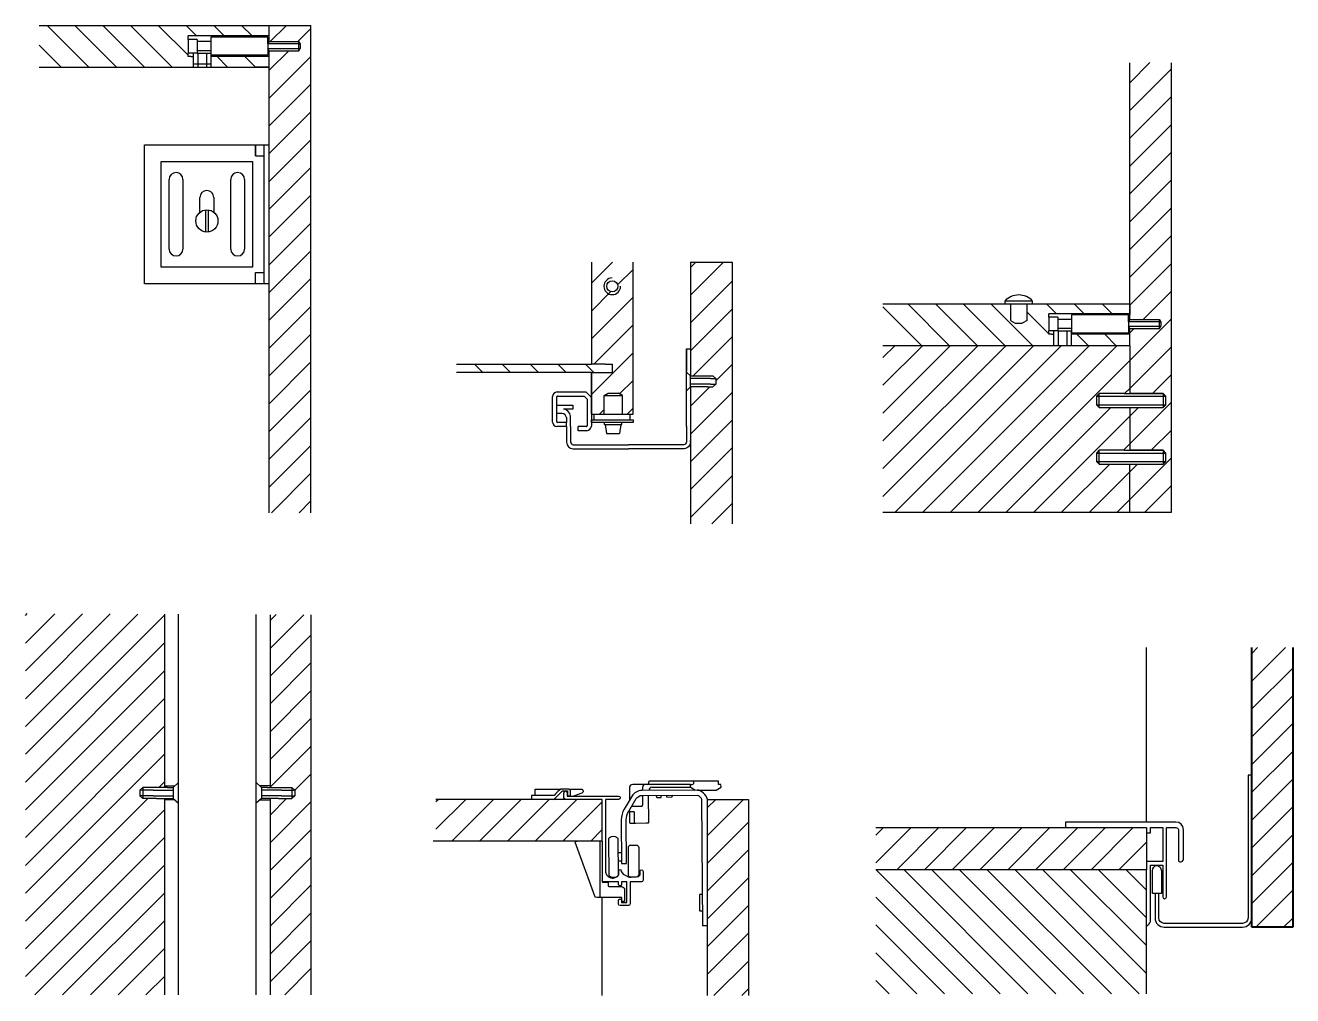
# Model space of a CAD drawing. Header units: millimetres. Extents: x 46 to 2055, y -437 to 1004.
# Drawn here: x 1728.21 to 1773.84, y 428.52 to 463.44 of the extents above; entities that cross this region are included whole.
import ezdxf

# ---------------------------------------------------------------- set-up
doc = ezdxf.new("R2010")
doc.units = ezdxf.units.MM
for name, color, linetype in [('ARREDI_attrezzature', 175, 'Continuous'), ('filatura', 8, 'Continuous'), ('Livello 1', 175, 'Continuous')]:
    doc.layers.add(name, color=color, linetype=linetype)

# ---------------------------------------------------------------- blocks, each defined once
blk = doc.blocks.new('vite')
for p, q in [((1017.813, 233.765), (1017.623, 233.938)), ((1018.123, 233.815), (1017.758, 233.815)), ((1018.023, 233.765), (1017.813, 233.765)), ((1018.023, 233.765), (1018.423, 233.765)), ((1018.423, 233.765), (1018.91, 233.764)), ((1018.91, 233.764), (1019.019, 233.664)), ((1019.019, 233.664), (1019.019, 233.464)), ((1017.813, 233.365), (1017.623, 233.192)), ((1017.758, 233.315), (1018.123, 233.315)), ((1018.423, 233.365), (1017.813, 233.365)), ((1018.423, 233.365), (1018.91, 233.364)), ((1018.91, 233.364), (1019.019, 233.464))]:
    blk.add_line(p, q)
at = {"layer": 'filatura'}
for p, q in [((1017.813, 233.765), (1017.813, 233.365)), ((1018.532, 233.665), (1017.813, 233.665)), ((1018.532, 233.665), (1019.019, 233.665)), ((1018.91, 233.764), (1018.91, 233.364)), ((1018.532, 233.465), (1017.813, 233.465)), ((1018.532, 233.465), (1019.019, 233.464))]:
    blk.add_line(p, q, dxfattribs=at)

msp = doc.modelspace()

# ---------------------------------------------------------------- hatches: boundary and pattern name
h = msp.add_hatch()
h.set_pattern_fill('JIS_WOOD', color=175)
h.set_pattern_definition([(45, (959.9615, 41.7945), (-0.5, 0.5), [])])
h.paths.add_polyline_path([(1738.492, 463.44), (1736.992, 463.44), (1736.992, 462.855), (1738.059, 462.855), (1738.107, 462.773), (1738.107, 462.609), (1738.059, 462.526), (1736.992, 462.526), (1736.992, 445.902), (1738.492, 445.902)])
h = msp.add_hatch()
h.set_pattern_fill('JIS_WOOD', color=175)
h.paths.add_polyline_path([(1733.225, 442.249), (1728.206, 442.269), (1728.206, 428.55), (1733.225, 428.55), (1733.225, 435.615), (1732.925, 435.615), (1732.438, 435.614), (1732.328, 435.714), (1732.328, 435.915), (1732.329, 435.915), (1732.438, 436.014), (1732.925, 436.015), (1733.225, 436.015)])
edge = h.paths.add_edge_path()
edge.add_line((1738.492, 442.228), (1737.018, 442.234))
edge.add_spline(control_points=[(1737.018, 442.234), (1737.018, 440.161), (1737.018, 438.088), (1737.018, 436.015)], knot_values=[4.639579, 4.639579, 4.639579, 4.639579, 4.671748, 4.671748, 4.671748, 4.671748], weights=[1, 1, 1, 1], degree=3, periodic=0)
edge.add_line((1737.018, 436.015), (1737.318, 436.015))
edge.add_line((1737.318, 436.015), (1737.805, 436.014))
edge.add_line((1737.805, 436.014), (1737.913, 435.915))
edge.add_line((1737.913, 435.915), (1737.915, 435.915))
edge.add_line((1737.915, 435.915), (1737.915, 435.714))
edge.add_line((1737.915, 435.714), (1737.805, 435.614))
edge.add_line((1737.805, 435.614), (1737.318, 435.615))
edge.add_line((1737.318, 435.615), (1737.018, 435.615))
edge.add_spline(control_points=[(1737.018, 435.615), (1737.018, 433.26), (1737.018, 430.905), (1737.018, 428.55)], knot_values=[4.600966, 4.600966, 4.600966, 4.600966, 4.63751, 4.63751, 4.63751, 4.63751], weights=[1, 1, 1, 1], degree=3, periodic=0)
edge.add_line((1737.018, 428.55), (1738.492, 428.55))
edge.add_line((1738.492, 428.55), (1738.492, 442.228))
h = msp.add_hatch()
h.set_pattern_fill('JIS_WOOD', color=175)
h.set_pattern_definition([(45, (823.4214, 13.9396), (-0.5, 0.5), [])])
edge = h.paths.add_edge_path()
edge.add_line((1742.992, 435.585), (1742.992, 434.084))
edge.add_line((1742.992, 434.084), (1746.124, 434.084))
edge.add_line((1746.124, 434.084), (1748.978, 434.084))
edge.add_spline(control_points=[(1748.978, 432.053), (1748.978, 433.23), (1748.978, 434.408), (1748.978, 435.585), (1748.978, 435.585), (1748.648, 435.585), (1748.319, 435.585)], knot_values=[0, 0, 0, 0, 1, 1, 1, 1.5, 1.5, 1.5, 1.5], weights=[1, 1, 1, 1, 1, 1, 1], degree=3, periodic=0)
edge.add_spline(control_points=[(1748.319, 435.585), (1747.989, 435.585), (1747.659, 435.585), (1747.659, 435.585)], knot_values=[1.5, 1.5, 1.5, 1.5, 2, 2, 2, 2], weights=[1, 1, 1, 1], degree=3, periodic=0)
edge.add_line((1747.664, 435.585), (1742.992, 435.585))

# ---------------------------------------------------------------- linework, layer by layer
for p, q in [((1728.7, 463.44), (1738.492, 463.44)), ((1736.992, 462.855), (1736.992, 463.44)), ((1738.492, 445.902), (1738.492, 463.44)), ((1736.992, 463.06), (1734.07, 463.06)), ((1736.992, 463.06), (1734.07, 463.06)), ((1734.07, 462.937), (1734.07, 463.06)), ((1734.399, 462.937), (1734.07, 462.937)), ((1734.07, 462.937), (1734.07, 462.444)), ((1734.399, 462.937), (1734.399, 462.855)), ((1734.891, 462.855), (1734.399, 462.855)), ((1734.399, 462.855), (1734.399, 462.519)), ((1736.944, 463.019), (1734.891, 463.019)), ((1734.891, 463.019), (1734.891, 462.362)), ((1736.944, 462.855), (1736.944, 463.019)), ((1736.992, 462.855), (1736.944, 462.855)), ((1736.992, 462.855), (1738.059, 462.855)), ((1738.059, 462.855), (1738.107, 462.773)), ((1738.107, 462.773), (1738.107, 462.609)), ((1734.399, 462.444), (1734.07, 462.444)), ((1734.07, 462.321), (1734.07, 462.444)), ((1734.167, 462.321), (1734.07, 462.321)), ((1734.167, 462.321), (1734.249, 462.321)), ((1734.399, 462.444), (1734.249, 462.444)), ((1734.249, 462.444), (1734.249, 461.94)), ((1734.891, 462.526), (1734.399, 462.526)), ((1734.399, 462.519), (1734.399, 462.444)), ((1734.399, 462.444), (1734.891, 462.444)), ((1736.944, 462.362), (1734.891, 462.362)), ((1736.992, 462.321), (1734.891, 462.321)), ((1734.892, 461.94), (1734.892, 462.444)), ((1736.944, 462.526), (1736.944, 462.362)), ((1736.944, 462.526), (1736.992, 462.526)), ((1736.992, 462.526), (1738.059, 462.526)), ((1736.992, 445.902), (1736.992, 462.526)), ((1738.059, 462.526), (1738.107, 462.609)), ((1728.7, 461.94), (1736.992, 461.94)), ((1736.992, 461.94), (1736.492, 461.94)), ((1767.98, 452.855), (1767.98, 462.093)), ((1767.98, 453.419), (1767.98, 462.093)), ((1769.48, 445.919), (1769.48, 462.093)), ((1732.492, 454.14), (1732.492, 459.14)), ((1732.492, 459.14), (1736.992, 459.14)), ((1736.492, 458.74), (1736.492, 459.14)), ((1736.492, 459.14), (1736.492, 458.74)), ((1736.792, 459.14), (1736.792, 454.14)), ((1736.492, 458.74), (1736.792, 458.74)), ((1733.383, 455.39), (1733.383, 457.89)), ((1733.883, 457.89), (1733.883, 455.39)), ((1735.601, 455.39), (1735.601, 457.89)), ((1736.101, 457.89), (1736.101, 455.39)), ((1734.494, 456.715), (1734.494, 457.243)), ((1734.994, 457.243), (1734.994, 456.715)), ((1734.694, 456.8), (1734.694, 456.006)), ((1734.794, 456.8), (1734.794, 456.006)), ((1748.59, 454.917), (1748.59, 452.249)), ((1750.09, 449.449), (1750.09, 454.917)), ((1752.163, 454.917), (1753.663, 454.917)), ((1752.163, 454.917), (1752.163, 450.826)), ((1753.663, 454.917), (1753.663, 445.496)), ((1736.492, 454.14), (1732.492, 454.14)), ((1736.492, 454.14), (1736.492, 454.54)), ((1736.492, 454.14), (1736.492, 454.54)), ((1736.492, 454.54), (1736.792, 454.54)), ((1736.792, 454.14), (1736.492, 454.14)), ((1736.992, 454.14), (1736.792, 454.14)), ((1759.091, 453.416), (1767.98, 453.419)), ((1764.48, 453.519), (1763.48, 453.519)), ((1763.48, 453.519), (1763.48, 453.419)), ((1763.48, 453.419), (1764.48, 453.419)), ((1763.68, 453.419), (1763.68, 452.819)), ((1763.68, 453.419), (1763.68, 452.819)), ((1764.28, 453.419), (1764.48, 453.419)), ((1764.28, 452.819), (1764.28, 453.419)), ((1764.48, 453.419), (1764.48, 453.519)), ((1764.48, 453.419), (1767.98, 453.419)), ((1767.98, 452.855), (1767.98, 453.419)), ((1767.98, 453.419), (1767.98, 453.039)), ((1763.68, 452.819), (1763.853, 452.719)), ((1764.28, 452.819), (1764.107, 452.719)), ((1767.98, 453.061), (1765.059, 453.061)), ((1767.98, 453.061), (1765.059, 453.061)), ((1765.059, 452.938), (1765.059, 453.061)), ((1765.387, 452.938), (1765.059, 452.938)), ((1765.059, 452.938), (1765.059, 452.445)), ((1765.387, 452.938), (1765.387, 452.855)), ((1765.88, 452.855), (1765.387, 452.855)), ((1765.387, 452.855), (1765.387, 452.52)), ((1767.933, 453.02), (1765.88, 453.02)), ((1765.88, 453.02), (1765.88, 452.363)), ((1767.933, 452.855), (1767.933, 453.02)), ((1767.98, 452.855), (1767.933, 452.855)), ((1767.98, 452.855), (1769.048, 452.855)), ((1769.048, 452.855), (1769.095, 452.773)), ((1769.095, 452.773), (1769.095, 452.609)), ((1763.853, 452.719), (1764.107, 452.719)), ((1765.387, 452.445), (1765.059, 452.445)), ((1765.059, 452.322), (1765.059, 452.445)), ((1765.155, 452.322), (1765.059, 452.322)), ((1765.155, 452.322), (1765.237, 452.322)), ((1765.387, 452.445), (1765.237, 452.445)), ((1765.237, 452.445), (1765.237, 451.919)), ((1765.88, 452.527), (1765.387, 452.527)), ((1765.387, 452.52), (1765.387, 452.445)), ((1765.387, 452.445), (1765.88, 452.445)), ((1765.88, 451.919), (1765.88, 452.445)), ((1767.933, 452.363), (1765.88, 452.363)), ((1767.98, 452.322), (1765.88, 452.322)), ((1767.933, 452.527), (1767.933, 452.363)), ((1767.933, 452.527), (1767.98, 452.527)), ((1767.98, 451.919), (1767.98, 452.527)), ((1767.98, 452.527), (1769.048, 452.527)), ((1769.048, 452.527), (1769.095, 452.609)), ((1748.59, 452.249), (1748.59, 451.249)), ((1759.091, 451.919), (1767.98, 451.919)), ((1767.98, 451.919), (1767.98, 450.189)), ((1752.013, 448.999), (1752.013, 451.799)), ((1752.013, 451.799), (1752.163, 451.799)), ((1752.013, 451.799), (1752.013, 451.053)), ((1752.013, 451.799), (1752.013, 450.999)), ((1752.163, 451.799), (1752.163, 450.826)), ((1743.727, 451.249), (1748.59, 451.249)), ((1748.59, 450.949), (1743.727, 450.949)), ((1749.09, 451.249), (1748.59, 451.249)), ((1748.59, 450.949), (1748.59, 450.349)), ((1748.59, 449.449), (1748.59, 450.949)), ((1748.59, 450.949), (1749.34, 450.949)), ((1749.09, 451.249), (1749.34, 451.249)), ((1749.34, 451.249), (1749.34, 450.949)), ((1749.34, 450.949), (1749.34, 450.949)), ((1752.163, 450.826), (1752.013, 450.963)), ((1752.163, 450.826), (1752.963, 450.826)), ((1752.963, 450.826), (1753.073, 450.726)), ((1752.963, 450.426), (1753.073, 450.526)), ((1753.073, 450.726), (1753.073, 450.526)), ((1747.19, 449.164), (1747.19, 450.081)), ((1747.34, 449.176), (1747.34, 450.072)), ((1747.358, 450.249), (1748.39, 450.249)), ((1747.367, 450.099), (1748.328, 450.099)), ((1748.328, 450.099), (1748.44, 449.987)), ((1748.39, 450.249), (1748.59, 450.049)), ((1748.44, 449.987), (1748.44, 449.026)), ((1748.59, 450.349), (1748.59, 450.149)), ((1748.59, 450.149), (1748.59, 449.949)), ((1748.59, 450.049), (1748.59, 449.017)), ((1749.05, 450.114), (1749.194, 450.197)), ((1749.05, 449.449), (1749.05, 450.114)), ((1749.05, 450.114), (1749.715, 450.114)), ((1749.194, 450.197), (1749.571, 450.197)), ((1749.715, 450.114), (1749.571, 450.197)), ((1749.715, 449.449), (1749.715, 450.114)), ((1752.163, 450.426), (1752.013, 450.289)), ((1752.773, 450.426), (1752.163, 450.426)), ((1752.163, 450.426), (1752.163, 448.499)), ((1752.163, 450.426), (1752.163, 445.496)), ((1752.773, 450.426), (1752.963, 450.426)), ((1766.78, 450.089), (1766.88, 450.189)), ((1766.78, 450.089), (1766.78, 449.789)), ((1767.78, 450.189), (1766.88, 450.189)), ((1767.78, 450.189), (1769.18, 450.189)), ((1769.18, 450.189), (1767.98, 450.189)), ((1769.18, 450.189), (1769.28, 450.089)), ((1769.28, 449.789), (1769.28, 450.089)), ((1747.34, 449.775), (1747.924, 449.775)), ((1747.924, 449.625), (1747.585, 449.625)), ((1747.924, 449.775), (1747.924, 449.625)), ((1748.59, 449.949), (1748.59, 449.449)), ((1766.88, 449.689), (1766.78, 449.789)), ((1766.88, 449.689), (1769.18, 449.689)), ((1767.98, 449.689), (1767.98, 448.149)), ((1769.18, 449.689), (1769.28, 449.789)), ((1747.539, 449.475), (1747.34, 449.475)), ((1747.69, 449.149), (1747.367, 449.149)), ((1747.69, 449.325), (1747.69, 449.149)), ((1747.69, 448.999), (1747.69, 449.149)), ((1747.84, 448.999), (1747.84, 449.375)), ((1748.59, 449.449), (1750.09, 449.449)), ((1748.59, 449.149), (1748.59, 449.249)), ((1748.59, 449.249), (1750.09, 449.249)), ((1750.09, 449.149), (1748.59, 449.149)), ((1748.69, 449.249), (1748.69, 449.449)), ((1749.05, 449.149), (1749.05, 449.07)), ((1749.687, 449.07), (1749.687, 449.149)), ((1749.99, 449.249), (1749.99, 449.449)), ((1750.09, 449.249), (1750.09, 449.149)), ((1747.69, 448.999), (1747.34, 448.999)), ((1748.116, 448.849), (1748.116, 448.999)), ((1748.414, 448.999), (1748.116, 448.999)), ((1748.424, 448.849), (1748.116, 448.849)), ((1749.05, 449.07), (1749.687, 449.07)), ((1749.09, 449.07), (1749.13, 448.751)), ((1749.13, 448.751), (1749.608, 448.751)), ((1749.647, 449.07), (1749.608, 448.751)), ((1766.78, 448.049), (1766.88, 448.149)), ((1766.78, 448.049), (1766.78, 447.749)), ((1766.88, 447.649), (1766.78, 447.749)), ((1767.78, 448.149), (1766.88, 448.149)), ((1767.78, 448.149), (1769.18, 448.149)), ((1769.18, 448.149), (1767.98, 448.149)), ((1769.18, 448.149), (1769.28, 448.049)), ((1769.18, 447.649), (1769.28, 447.749)), ((1769.28, 447.749), (1769.28, 448.049)), ((1766.88, 447.649), (1769.18, 447.649)), ((1767.98, 445.919), (1767.98, 447.649)), ((1759.091, 445.919), (1769.48, 445.919)), ((1733.225, 436.015), (1733.225, 442.249)), ((1733.725, 428.55), (1733.725, 442.247)), ((1736.518, 428.55), (1736.518, 442.236)), ((1737.018, 442.228), (1737.018, 436.015)), ((1738.492, 442.228), (1738.492, 428.55)), ((1746.563, 435.729), (1746.563, 435.956)), ((1746.563, 435.956), (1747.499, 435.956)), ((1747.782, 435.956), (1748.216, 435.956)), ((1749.964, 436.02), (1749.964, 435.557)), ((1750.54, 436.119), (1750.078, 436.12)), ((1752.165, 436.121), (1752.225, 436.121)), ((1752.411, 435.92), (1753.086, 435.92)), ((1733.225, 428.55), (1733.225, 435.615)), ((1737.018, 435.615), (1737.018, 428.55)), ((1747.659, 435.585), (1742.992, 435.585)), ((1747.246, 435.729), (1746.436, 435.729)), ((1746.436, 435.729), (1746.436, 435.585)), ((1747.603, 435.828), (1747.603, 435.812)), ((1747.715, 435.828), (1747.715, 435.698)), ((1749.102, 435.585), (1749.102, 432.969)), ((1750.907, 435.73), (1750.943, 435.65)), ((1750.943, 435.65), (1751.106, 435.652)), ((1751.106, 435.652), (1751.108, 435.731)), ((1751.31, 435.659), (1751.308, 435.733)), ((1751.473, 435.656), (1751.31, 435.659)), ((1751.508, 435.734), (1751.473, 435.656)), ((1752.771, 435.585), (1754.245, 435.585)), ((1752.771, 428.52), (1752.771, 435.585)), ((1754.245, 435.585), (1754.245, 428.52)), ((1749.964, 435.13), (1749.964, 435.208)), ((1765.658, 434.767), (1765.658, 434.571)), ((1768.729, 434.571), (1769.167, 434.571)), ((1748.978, 434.084), (1742.891, 434.084)), ((1748.897, 434.084), (1748.897, 432.053)), ((1748.978, 434.084), (1748.98, 432.598)), ((1749.909, 433.846), (1749.909, 432.872)), ((1749.993, 433.93), (1750.218, 433.93)), ((1750.309, 432.891), (1750.309, 433.839)), ((1749.983, 432.798), (1750.216, 432.798)), ((1749.87, 432.615), (1749.677, 432.616)), ((1752.771, 431.036), (1752.591, 431.036))]:
    msp.add_line(p, q)
at = {"color": 175, "linetype": 'Continuous'}
for p, q in [((1730.492, 461.94), (1728.992, 463.44)), ((1731.492, 461.94), (1729.992, 463.44)), ((1732.492, 461.94), (1730.992, 463.44)), ((1733.492, 461.94), (1731.992, 463.44)), ((1734.07, 462.362), (1732.992, 463.44)), ((1734.372, 463.06), (1733.992, 463.44)), ((1735.372, 463.06), (1734.992, 463.44)), ((1736.372, 463.06), (1735.992, 463.44)), ((1729.492, 461.94), (1728.7, 462.731)), ((1735.492, 461.94), (1735.111, 462.321)), ((1736.492, 461.94), (1736.111, 462.321)), ((1767.98, 461.375), (1768.703, 462.098)), ((1767.98, 460.375), (1769.48, 461.875)), ((1767.98, 459.375), (1769.48, 460.875)), ((1767.98, 458.375), (1769.48, 459.875)), ((1767.98, 457.375), (1769.48, 458.875)), ((1767.98, 456.375), (1769.48, 457.875)), ((1767.98, 455.375), (1769.48, 456.875)), ((1767.98, 454.375), (1769.48, 455.875)), ((1748.59, 454.158), (1749.349, 454.917)), ((1749.533, 454.102), (1750.09, 454.658)), ((1752.163, 454.731), (1752.349, 454.917)), ((1752.163, 453.731), (1753.349, 454.917)), ((1767.98, 453.375), (1769.48, 454.875)), ((1752.163, 452.731), (1753.663, 454.231)), ((1748.59, 453.158), (1749.287, 453.856)), ((1748.59, 452.158), (1750.09, 453.658)), ((1768.46, 452.855), (1769.48, 453.875)), ((1752.163, 451.731), (1753.663, 453.231)), ((1760.48, 451.919), (1759.091, 453.308)), ((1761.48, 451.919), (1759.98, 453.419)), ((1762.48, 451.919), (1760.98, 453.419)), ((1763.48, 451.919), (1761.98, 453.419)), ((1764.48, 451.919), (1762.98, 453.419)), ((1765.338, 453.061), (1764.98, 453.419)), ((1766.338, 453.061), (1765.98, 453.419)), ((1767.338, 453.061), (1766.98, 453.419)), ((1765.059, 452.339), (1764.28, 453.119)), ((1767.98, 451.375), (1769.48, 452.875)), ((1748.681, 451.249), (1750.09, 452.658)), ((1766.48, 451.919), (1766.077, 452.322)), ((1767.48, 451.919), (1767.077, 452.322)), ((1767.98, 452.375), (1768.132, 452.527)), ((1752.258, 450.826), (1753.663, 452.231)), ((1759.091, 451.486), (1759.524, 451.919)), ((1759.091, 450.486), (1760.524, 451.919)), ((1759.091, 449.486), (1761.524, 451.919)), ((1759.091, 448.486), (1762.524, 451.919)), ((1759.091, 447.486), (1763.524, 451.919)), ((1759.091, 446.486), (1764.524, 451.919)), ((1759.524, 445.919), (1765.524, 451.919)), ((1760.524, 445.919), (1766.524, 451.919)), ((1761.524, 445.919), (1767.524, 451.919)), ((1767.98, 450.375), (1769.48, 451.875)), ((1748.59, 450.158), (1750.09, 451.658)), ((1762.524, 445.919), (1767.98, 451.375)), ((1744.381, 451.249), (1744.681, 450.949)), ((1745.381, 451.249), (1745.681, 450.949)), ((1746.381, 451.249), (1746.681, 450.949)), ((1747.381, 451.249), (1747.681, 450.949)), ((1748.381, 451.249), (1748.681, 450.949)), ((1753.073, 450.641), (1753.663, 451.231)), ((1749.608, 450.176), (1750.09, 450.658)), ((1768.794, 450.189), (1769.48, 450.875)), ((1752.163, 449.731), (1752.858, 450.426)), ((1752.163, 448.731), (1753.663, 450.231)), ((1767.794, 450.189), (1767.98, 450.375)), ((1748.881, 449.449), (1749.05, 449.618)), ((1749.881, 449.449), (1750.09, 449.658)), ((1763.524, 445.919), (1767.294, 449.689)), ((1767.98, 448.375), (1769.48, 449.875)), ((1767.98, 449.375), (1768.294, 449.689)), ((1752.163, 447.731), (1753.663, 449.231)), ((1764.524, 445.919), (1767.98, 449.375)), ((1768.754, 448.149), (1769.48, 448.875)), ((1752.163, 446.731), (1753.663, 448.231)), ((1767.754, 448.149), (1767.98, 448.375)), ((1767.98, 446.375), (1769.48, 447.875)), ((1765.524, 445.919), (1767.254, 447.649)), ((1766.524, 445.919), (1767.98, 447.375)), ((1767.98, 447.375), (1768.254, 447.649)), ((1752.163, 445.731), (1753.663, 447.231)), ((1768.524, 445.919), (1769.48, 446.875)), ((1767.524, 445.919), (1767.98, 446.375)), ((1752.928, 445.496), (1753.663, 446.231)), ((1752.771, 435.289), (1753.067, 435.585)), ((1752.771, 434.289), (1754.067, 435.585)), ((1752.771, 433.289), (1754.245, 434.763)), ((1752.771, 432.289), (1754.245, 433.763)), ((1752.771, 431.289), (1754.245, 432.763)), ((1752.771, 430.289), (1754.245, 431.763)), ((1752.771, 429.289), (1754.245, 430.763)), ((1753.002, 428.52), (1754.245, 429.763)), ((1754.002, 428.52), (1754.245, 428.763))]:
    msp.add_line(p, q, dxfattribs=at)
at = {"color": 7}
for p, q in [((1768.576, 434.767), (1768.576, 441.047)), ((1768.576, 431.031), (1768.576, 433.051)), ((1748.978, 428.52), (1748.978, 432.053)), ((1768.576, 428.589), (1768.576, 431.031))]:
    msp.add_line(p, q, dxfattribs=at)
msp.add_lwpolyline([(1736.392, 454.74), (1733.092, 454.74), (1733.092, 458.54), (1736.392, 458.54)], close=True)
for points in [[(1747.69, 448.999), (1747.69, 448.499), (1747.69, 448.436, 0.346599), (1747.926, 448.199), (1749.926, 448.199)], [(1747.84, 448.999), (1747.84, 448.499), (1747.84, 448.446, 0.313791), (1747.937, 448.349), (1749.926, 448.349)], [(1752.013, 448.999), (1752.013, 448.499), (1752.013, 448.446, -0.313791), (1751.916, 448.349), (1749.926, 448.349)], [(1752.163, 448.436), (1752.163, 448.499), (1752.163, 448.436, -0.346599), (1751.926, 448.199), (1749.926, 448.199)]]:
    msp.add_lwpolyline(points, format="xyb")
for points in [[(1750.428, 436.007), (1750.428, 435.907)], [(1751.925, 436.121), (1750.54, 436.119)], [(1750.652, 436.194), (1750.652, 436.157)], [(1750.765, 436.018), (1751.925, 436.02)], [(1752.165, 436.121), (1751.925, 436.121)], [(1751.925, 436.02), (1752.167, 436.02)], [(1752.15, 436.106), (1752.15, 436.051)], [(1752.167, 436.02), (1752.322, 435.92)], [(1752.262, 436.196), (1752.262, 436.159)], [(1750.428, 435.727), (1750.428, 435.37)], [(1750.654, 434.749), (1750.647, 435.728)], [(1749.964, 435.13), (1749.965, 434.748)], [(1749.987, 435.145), (1750.114, 435.145)], [(1750.391, 435.333), (1750.039, 435.332)], [(1750.129, 435.13), (1750.13, 434.748)], [(1749.98, 434.733), (1750.145, 434.733)], [(1750.145, 434.733), (1750.175, 434.733)], [(1750.175, 434.733), (1750.578, 434.734)], [(1750.572, 434.734), (1750.616, 434.734)], [(1750.616, 434.734), (1750.639, 434.734)], [(1768.729, 434.377), (1768.729, 434.571)], [(1769.167, 434.571), (1769.167, 433.346)], [(1768.576, 434.377), (1768.729, 434.377)], [(1749.664, 433.658), (1749.553, 433.658)], [(1749.555, 433.37), (1749.668, 433.371)], [(1769.167, 433.346), (1768.576, 433.346)], [(1768.729, 433.213), (1769.167, 433.213)], [(1752.57, 432.166), (1752.482, 432.166), (1752.486, 431.568), (1752.574, 431.568)]]:
    msp.add_lwpolyline(points)
msp.add_lwpolyline([(1758.831, 434.571), (1766.6, 434.571), (1768.002, 434.571), (1768.576, 434.571), (1768.576, 433.051), (1767.447, 433.051), (1758.844, 433.051)], dxfattribs=at)
for centre, radius in [((1734.744, 456.403), 0.4), ((1749.341, 454.048), 0.2)]:
    msp.add_circle(centre, radius)
for centre, radius, start, end in [((1733.633, 457.89), 0.25, 0, 180), ((1735.851, 457.89), 0.25, 0, 180), ((1734.744, 457.243), 0.25, 0, 180), ((1733.633, 455.39), 0.25, 180, 0), ((1735.851, 455.39), 0.25, 180, 0), ((1763.98, 453.058), 0.68, 42.6448, 137.3552), ((1747.374, 450.065), 0.185, 95.0146, 174.9854), ((1747.374, 450.065), 0.0346, 101.6025, 168.3975), ((1747.563, 449.348), 0.279, 5.7298, 85.341), ((1747.373, 449.18), 0.184, 184.9661, 259.5418), ((1747.374, 449.183), 0.0346, 191.6025, 258.3975), ((1747.515, 449.3), 0.177, 7.9648, 82.0352), ((1748.406, 449.033), 0.0346, 283.1476, 348.3975), ((1748.406, 449.033), 0.185, 275.6801, 354.9854), ((1749.986, 435.122), 0.0232, 86.344, 160.6601), ((1750.001, 433.838), 0.0923, 95.0052, 174.9948), ((1750.213, 433.835), 0.0955, 2.7781, 87.2219), ((1749.996, 432.885), 0.0882, 188.3368, 261.6632), ((1750.212, 432.894), 0.0964, 272.1521, 357.8479)]:
    msp.add_arc(centre, radius, start, end)
for points in [[(1772.37, 436.455), (1772.37, 436.455), (1772.237, 436.455), (1772.237, 436.455)], [(1772.237, 436.455), (1772.237, 436.455), (1772.237, 431.318), (1772.237, 431.318)], [(1747.462, 435.94), (1747.462, 435.94), (1747.319, 435.801), (1747.246, 435.729)], [(1747.266, 435.601), (1747.266, 435.601), (1747.551, 435.885), (1747.551, 435.885)], [(1747.499, 435.956), (1747.485, 435.956), (1747.472, 435.95), (1747.462, 435.94)], [(1747.782, 435.956), (1747.782, 435.956), (1747.499, 435.956), (1747.499, 435.956)], [(1747.551, 435.885), (1747.551, 435.885), (1747.729, 435.885), (1747.729, 435.885)], [(1747.729, 435.885), (1747.729, 435.885), (1747.729, 435.726), (1747.729, 435.726)], [(1747.835, 435.903), (1747.835, 435.932), (1747.811, 435.956), (1747.782, 435.956)], [(1747.835, 435.726), (1747.835, 435.726), (1747.835, 435.903), (1747.835, 435.903)], [(1748.216, 435.956), (1748.233, 435.95), (1748.251, 435.944), (1748.267, 435.936)], [(1748.284, 435.841), (1748.27, 435.82), (1748.243, 435.806), (1748.243, 435.806)], [(1748.267, 435.936), (1748.308, 435.915), (1748.292, 435.851), (1748.284, 435.841)], [(1750.078, 436.12), (1750.02, 436.12), (1749.973, 436.076), (1749.964, 436.02)], [(1750.403, 435.906), (1750.271, 435.905), (1750.122, 435.82), (1750.054, 435.707)], [(1752.396, 435.92), (1752.396, 435.92), (1750.403, 435.906), (1750.403, 435.906)], [(1750.54, 436.119), (1750.478, 436.119), (1750.428, 436.069), (1750.428, 436.007)], [(1750.615, 436.119), (1750.635, 436.119), (1750.652, 436.136), (1750.652, 436.157)], [(1750.685, 436.234), (1750.669, 436.232), (1750.652, 436.215), (1750.652, 436.194)], [(1753.165, 436.24), (1753.165, 436.24), (1750.685, 436.234), (1750.685, 436.234)], [(1752.15, 436.051), (1752.149, 436.04), (1752.157, 436.026), (1752.167, 436.02)], [(1752.165, 436.121), (1752.157, 436.121), (1752.15, 436.114), (1752.15, 436.106)], [(1752.225, 436.121), (1752.245, 436.121), (1752.262, 436.138), (1752.262, 436.159)], [(1752.296, 436.238), (1752.277, 436.231), (1752.262, 436.215), (1752.262, 436.196)], [(1752.771, 435.581), (1752.738, 435.731), (1752.546, 435.921), (1752.396, 435.92)], [(1753.086, 435.92), (1753.086, 435.92), (1753.26, 436.028), (1753.26, 436.028)], [(1753.17, 436.117), (1753.17, 436.117), (1753.165, 436.24), (1753.165, 436.24)], [(1753.254, 436.122), (1753.254, 436.122), (1753.17, 436.117), (1753.17, 436.117)], [(1753.26, 436.028), (1753.26, 436.028), (1753.254, 436.122), (1753.254, 436.122)], [(1747.229, 435.585), (1747.243, 435.585), (1747.256, 435.591), (1747.266, 435.601)], [(1747.603, 435.641), (1747.603, 435.641), (1747.603, 435.812), (1747.603, 435.812)], [(1747.659, 435.585), (1747.628, 435.585), (1747.603, 435.61), (1747.603, 435.641)], [(1747.715, 435.698), (1747.715, 435.698), (1749.57, 435.698), (1749.57, 435.698)], [(1748.243, 435.806), (1748.243, 435.806), (1747.943, 435.698), (1747.943, 435.698)], [(1749.57, 435.585), (1749.57, 435.585), (1749.102, 435.585), (1749.102, 435.585)], [(1750.054, 435.707), (1750.054, 435.707), (1749.769, 435.231), (1749.769, 435.231)], [(1749.923, 435.138), (1749.923, 435.138), (1750.208, 435.615), (1750.208, 435.615)], [(1750.208, 435.615), (1750.243, 435.673), (1750.336, 435.726), (1750.404, 435.727)], [(1750.404, 435.727), (1750.404, 435.727), (1752.397, 435.74), (1752.397, 435.74)], [(1752.397, 435.74), (1752.445, 435.741), (1752.56, 435.628), (1752.56, 435.58)], [(1752.56, 435.58), (1752.56, 435.58), (1752.591, 431.036), (1752.591, 431.036)], [(1749.769, 435.231), (1749.71, 435.132), (1749.664, 434.965), (1749.665, 434.85)], [(1749.844, 434.852), (1749.844, 434.934), (1749.88, 435.068), (1749.923, 435.138)], [(1750.129, 435.13), (1750.129, 435.138), (1750.122, 435.145), (1750.114, 435.145)], [(1750.391, 435.333), (1750.392, 435.333), (1750.395, 435.333), (1750.396, 435.333)], [(1750.418, 435.344), (1750.424, 435.35), (1750.429, 435.362), (1750.428, 435.37)], [(1749.665, 434.85), (1749.665, 434.85), (1749.676, 433.27), (1749.676, 433.27)], [(1749.855, 433.271), (1749.855, 433.271), (1749.844, 434.852), (1749.844, 434.852)], [(1749.965, 434.748), (1749.965, 434.739), (1749.971, 434.733), (1749.98, 434.733)], [(1750.13, 434.748), (1750.13, 434.74), (1750.136, 434.733), (1750.145, 434.733)], [(1750.639, 434.734), (1750.647, 434.734), (1750.654, 434.741), (1750.654, 434.749)], [(1769.642, 434.767), (1769.642, 434.767), (1765.658, 434.767), (1765.658, 434.767)], [(1769.3, 434.571), (1769.3, 434.571), (1769.638, 434.571), (1769.638, 434.571)], [(1769.638, 434.571), (1769.687, 434.571), (1769.726, 434.531), (1769.73, 434.501)], [(1769.908, 434.501), (1769.908, 434.647), (1769.788, 434.767), (1769.642, 434.767)], [(1769.73, 434.501), (1769.73, 434.501), (1769.73, 433.383), (1769.73, 433.383)], [(1769.908, 433.427), (1769.908, 433.427), (1769.908, 434.501), (1769.908, 434.501)], [(1749.676, 433.27), (1749.676, 433.27), (1749.855, 433.271), (1749.855, 433.271)], [(1768.729, 431.275), (1768.729, 431.275), (1768.729, 433.213), (1768.729, 433.213)], [(1749.046, 432.616), (1749.015, 432.616), (1748.99, 432.641), (1748.978, 432.668)], [(1749.677, 432.97), (1749.7, 432.863), (1749.957, 432.786), (1749.957, 432.786)], [(1749.957, 432.786), (1749.957, 432.786), (1750.343, 432.772), (1750.341, 432.862)], [(1749.564, 432.616), (1749.564, 432.616), (1749.046, 432.616), (1749.046, 432.616)], [(1768.888, 432.192), (1768.888, 432.192), (1768.888, 431.318), (1768.888, 431.318)], [(1769.021, 431.318), (1769.021, 431.318), (1769.021, 432.192), (1769.021, 432.192)], [(1768.678, 431.108), (1768.718, 431.148), (1768.729, 431.231), (1768.729, 431.275)], [(1768.888, 431.318), (1768.888, 431.135), (1769.037, 430.986), (1769.22, 430.986)], [(1769.22, 431.119), (1769.11, 431.119), (1769.021, 431.208), (1769.021, 431.318)], [(1772.037, 430.986), (1772.22, 430.986), (1772.37, 431.135), (1772.37, 431.318)], [(1772.237, 431.318), (1772.237, 431.208), (1772.147, 431.119), (1772.037, 431.119)], [(1768.576, 431.031), (1768.576, 431.031), (1768.593, 431.037), (1768.628, 431.062)], [(1768.628, 431.062), (1768.654, 431.081), (1768.678, 431.108), (1768.678, 431.108)], [(1771.547, 431.119), (1770.448, 431.119), (1769.22, 431.119), (1769.22, 431.119)], [(1769.22, 430.986), (1771.836, 430.986), (1772.037, 430.986), (1772.037, 430.986)], [(1772.037, 431.119), (1772.037, 431.119), (1771.844, 431.119), (1771.547, 431.119)]]:
    msp.add_open_spline(points, degree=3)
for points, knots in [([(1747.603, 435.828), (1747.603, 435.859), (1747.628, 435.885), (1747.659, 435.885), (1747.69, 435.885), (1747.715, 435.859), (1747.715, 435.828)], [3, 3, 3, 3, 4, 4, 4, 5, 5, 5, 5]), ([(1750.765, 436.018), (1750.703, 436.018), (1750.661, 435.982), (1750.661, 435.908), (1750.661, 435.908), (1750.661, 435.908), (1750.661, 435.908)], [0, 0, 0, 0, 1, 1, 1, 2, 2, 2, 2]), ([(1747.729, 435.726), (1747.729, 435.697), (1747.752, 435.709), (1747.782, 435.709), (1747.811, 435.709), (1747.835, 435.697), (1747.835, 435.726)], [5, 5, 5, 5, 6, 6, 6, 7, 7, 7, 7]), ([(1749.57, 435.698), (1749.601, 435.698), (1749.626, 435.672), (1749.626, 435.641), (1749.626, 435.61), (1749.601, 435.585), (1749.57, 435.585)], [7, 7, 7, 7, 8, 8, 8, 9, 9, 9, 9]), ([(1750.418, 435.344), (1750.417, 435.343), (1750.417, 435.343), (1750.416, 435.342), (1750.413, 435.34), (1750.41, 435.338), (1750.406, 435.336), (1750.403, 435.335), (1750.399, 435.334), (1750.396, 435.333)], [0, 0, 0, 0, 1, 1, 1, 2, 2, 2, 3, 3, 3, 3]), ([(1769.167, 433.213), (1769.167, 433.213), (1769.167, 432.073), (1769.167, 432.073), (1769.167, 432.037), (1769.196, 432.007), (1769.233, 432.007), (1769.27, 432.007), (1769.3, 432.037), (1769.3, 432.073), (1769.3, 432.073), (1769.3, 434.571), (1769.3, 434.571)], [0, 0, 0, 0, 1, 1, 1, 2, 2, 2, 3, 3, 3, 4, 4, 4, 4]), ([(1749.69, 432.027), (1749.69, 432.027), (1749.69, 432.053), (1749.69, 432.053), (1749.69, 432.053), (1748.781, 432.053), (1748.781, 432.053), (1748.755, 432.053), (1748.728, 432.072), (1748.719, 432.096), (1748.719, 432.096), (1748.011, 434.041), (1748.011, 434.041), (1748.002, 434.065), (1748.014, 434.084), (1748.037, 434.084), (1748.037, 434.084), (1748.08, 434.084), (1748.08, 434.084)], [0, 0, 0, 0, 1, 1, 1, 2, 2, 2, 3, 3, 3, 4, 4, 4, 5, 5, 5, 6, 6, 6, 6]), ([(1749.545, 434.169), (1749.544, 434.213), (1749.471, 434.255), (1749.381, 434.255), (1749.291, 434.254), (1749.218, 434.211), (1749.219, 434.166), (1749.219, 434.166), (1749.228, 432.856), (1749.228, 432.856), (1749.228, 432.811), (1749.301, 432.769), (1749.391, 432.769), (1749.481, 432.77), (1749.554, 432.814), (1749.554, 432.858), (1749.554, 432.858), (1749.545, 434.169), (1749.545, 434.169)], [0, 0, 0, 0, 1, 1, 1, 2, 2, 2, 3, 3, 3, 4, 4, 4, 5, 5, 5, 6, 6, 6, 6]), ([(1769.115, 433.011), (1769.115, 433.102), (1769.043, 433.203), (1768.954, 433.203), (1768.865, 433.203), (1768.793, 433.102), (1768.793, 433.013), (1768.793, 433.013), (1768.793, 432.192), (1768.793, 432.192), (1768.793, 432.192), (1769.115, 432.192), (1769.115, 432.192), (1769.115, 432.192), (1769.115, 433.011), (1769.115, 433.011)], [0, 0, 0, 0, 1, 1, 1, 2, 2, 2, 3, 3, 3, 4, 4, 4, 5, 5, 5, 5]), ([(1769.73, 433.383), (1769.73, 433.334), (1769.77, 433.339), (1769.819, 433.339), (1769.868, 433.339), (1769.908, 433.378), (1769.908, 433.427)], [3, 3, 3, 3, 4, 4, 4, 5, 5, 5, 5]), ([(1749.102, 432.969), (1749.082, 432.81), (1749.334, 432.745), (1749.334, 432.745), (1749.334, 432.745), (1749.567, 432.772), (1749.565, 432.861)], [0, 0, 0, 0, 1, 1, 1, 2, 2, 2, 2]), ([(1749.677, 432.97), (1749.677, 432.97), (1749.677, 432.997), (1749.677, 432.997), (1749.677, 433.028), (1749.652, 433.053), (1749.621, 433.053), (1749.59, 433.053), (1749.565, 433.028), (1749.565, 432.997), (1749.565, 432.997), (1749.565, 432.861), (1749.565, 432.861)], [0, 0, 0, 0, 1, 1, 1, 2, 2, 2, 3, 3, 3, 4, 4, 4, 4]), ([(1750.341, 432.862), (1750.341, 432.862), (1750.341, 432.992), (1750.341, 432.992), (1750.341, 433.023), (1750.366, 433.048), (1750.397, 433.048), (1750.428, 433.048), (1750.453, 433.023), (1750.453, 432.992), (1750.453, 432.992), (1750.453, 432.672), (1750.453, 432.672), (1750.453, 432.641), (1750.428, 432.616), (1750.397, 432.616), (1750.397, 432.616), (1749.982, 432.616), (1749.982, 432.616)], [0, 0, 0, 0, 1, 1, 1, 2, 2, 2, 3, 3, 3, 4, 4, 4, 5, 5, 5, 6, 6, 6, 6]), ([(1748.98, 432.598), (1748.98, 432.598), (1749.166, 432.598), (1749.166, 432.598), (1749.179, 432.598), (1749.19, 432.587), (1749.19, 432.574), (1749.19, 432.574), (1749.19, 432.474), (1749.19, 432.474), (1749.19, 432.462), (1749.2, 432.451), (1749.213, 432.451), (1749.213, 432.451), (1749.431, 432.451), (1749.431, 432.451)], [0, 0, 0, 0, 1, 1, 1, 2, 2, 2, 3, 3, 3, 4, 4, 4, 5, 5, 5, 5]), ([(1749.431, 432.451), (1749.431, 432.451), (1749.67, 432.451), (1749.67, 432.451), (1749.734, 432.451), (1749.786, 432.399), (1749.786, 432.336), (1749.786, 432.336), (1749.786, 431.929), (1749.786, 431.929)], [0, 0, 0, 0, 1, 1, 1, 2, 2, 2, 3, 3, 3, 3]), ([(1749.677, 432.617), (1749.677, 432.617), (1749.677, 432.523), (1749.677, 432.523), (1749.677, 432.492), (1749.652, 432.467), (1749.621, 432.467), (1749.59, 432.467), (1749.564, 432.492), (1749.564, 432.523), (1749.564, 432.523), (1749.564, 432.616), (1749.564, 432.616)], [0, 0, 0, 0, 1, 1, 1, 2, 2, 2, 3, 3, 3, 4, 4, 4, 4]), ([(1749.982, 432.616), (1749.982, 432.616), (1749.982, 431.819), (1749.982, 431.819), (1749.982, 431.788), (1749.957, 431.763), (1749.926, 431.763), (1749.926, 431.763), (1749.624, 431.763), (1749.624, 431.763), (1749.593, 431.763), (1749.567, 431.788), (1749.567, 431.819), (1749.567, 431.819), (1749.567, 431.943), (1749.567, 431.943), (1749.567, 431.974), (1749.593, 431.999), (1749.624, 431.999), (1749.655, 431.999), (1749.68, 431.974), (1749.68, 431.943), (1749.68, 431.943), (1749.68, 431.875), (1749.68, 431.875), (1749.68, 431.875), (1749.87, 431.875), (1749.87, 431.875), (1749.87, 431.875), (1749.87, 432.615), (1749.87, 432.615)], [0, 0, 0, 0, 1, 1, 1, 2, 2, 2, 3, 3, 3, 4, 4, 4, 5, 5, 5, 6, 6, 6, 7, 7, 7, 8, 8, 8, 9, 9, 9, 10, 10, 10, 10]), ([(1749.786, 431.929), (1749.786, 431.913), (1749.775, 431.903), (1749.762, 431.903), (1749.762, 431.903), (1749.714, 431.903), (1749.714, 431.903), (1749.701, 431.903), (1749.69, 431.914), (1749.69, 431.926), (1749.69, 431.926), (1749.69, 432.027), (1749.69, 432.027)], [0, 0, 0, 0, 1, 1, 1, 2, 2, 2, 3, 3, 3, 4, 4, 4, 4])]:
    msp.add_open_spline(points, degree=3, knots=knots)
at = {"layer": 'ARREDI_attrezzature', "color": 175, "linetype": 'Continuous'}
for p, q in [((1772.37, 440.837), (1772.58, 441.047)), ((1772.37, 439.837), (1773.58, 441.047)), ((1772.37, 438.837), (1773.844, 440.311)), ((1772.37, 437.837), (1773.844, 439.311)), ((1772.37, 436.837), (1773.844, 438.311)), ((1772.37, 435.837), (1773.844, 437.311)), ((1772.37, 434.837), (1773.844, 436.311)), ((1772.37, 433.837), (1773.844, 435.311)), ((1758.831, 433.299), (1760.104, 434.571)), ((1758.831, 434.299), (1759.104, 434.571)), ((1759.584, 433.051), (1761.104, 434.571)), ((1760.584, 433.051), (1762.104, 434.571)), ((1761.584, 433.051), (1763.104, 434.571)), ((1762.584, 433.051), (1764.104, 434.571)), ((1763.584, 433.051), (1765.104, 434.571)), ((1764.584, 433.051), (1766.104, 434.571)), ((1765.584, 433.051), (1767.104, 434.571)), ((1766.584, 433.051), (1768.104, 434.571)), ((1767.584, 433.051), (1768.576, 434.044)), ((1772.37, 432.837), (1773.844, 434.311)), ((1772.37, 431.837), (1773.844, 433.311)), ((1763.313, 428.582), (1758.836, 433.059)), ((1764.313, 428.582), (1759.836, 433.059)), ((1765.314, 428.581), (1760.836, 433.059)), ((1766.314, 428.581), (1761.836, 433.059)), ((1767.314, 428.581), (1762.836, 433.059)), ((1768.315, 428.58), (1763.836, 433.059)), ((1768.576, 429.319), (1764.836, 433.059)), ((1768.576, 430.319), (1765.836, 433.059)), ((1768.576, 431.319), (1766.836, 433.059)), ((1768.576, 432.319), (1767.836, 433.059)), ((1772.518, 430.986), (1773.844, 432.311)), ((1762.312, 428.583), (1758.831, 432.064)), ((1773.518, 430.986), (1773.844, 431.311)), ((1761.312, 428.583), (1758.831, 431.064)), ((1760.311, 428.584), (1758.831, 430.064)), ((1759.311, 428.584), (1758.831, 429.064))]:
    msp.add_line(p, q, dxfattribs=at)
at = {"layer": 'filatura'}
for p, q in [((1736.992, 462.855), (1736.944, 462.773)), ((1736.944, 462.773), (1736.944, 462.855)), ((1738.059, 462.773), (1736.944, 462.773)), ((1736.944, 462.773), (1736.944, 462.609)), ((1738.059, 462.526), (1738.059, 462.855)), ((1738.059, 462.773), (1738.107, 462.773)), ((1734.413, 462.444), (1734.413, 461.94)), ((1734.727, 462.444), (1734.727, 461.94)), ((1736.944, 462.609), (1738.059, 462.609)), ((1736.992, 462.526), (1736.944, 462.609)), ((1736.944, 462.609), (1736.944, 462.526)), ((1738.059, 462.609), (1738.107, 462.609)), ((1734.892, 462.04), (1734.249, 462.04)), ((1767.98, 452.855), (1767.933, 452.773)), ((1767.933, 452.773), (1767.933, 452.855)), ((1769.048, 452.773), (1767.933, 452.773)), ((1767.933, 452.773), (1767.933, 452.609)), ((1769.048, 452.527), (1769.048, 452.855)), ((1769.048, 452.773), (1769.095, 452.773)), ((1765.402, 452.445), (1765.402, 451.919)), ((1765.716, 452.445), (1765.716, 451.919)), ((1767.933, 452.609), (1769.048, 452.609)), ((1767.98, 452.527), (1767.933, 452.609)), ((1767.933, 452.609), (1767.933, 452.527)), ((1769.048, 452.609), (1769.095, 452.609)), ((1752.163, 450.426), (1752.163, 450.826)), ((1752.882, 450.726), (1752.163, 450.726)), ((1752.882, 450.526), (1752.163, 450.526)), ((1752.882, 450.726), (1753.073, 450.726)), ((1752.882, 450.526), (1753.073, 450.526)), ((1766.78, 450.089), (1769.28, 450.089)), ((1766.88, 449.689), (1766.88, 450.189)), ((1769.18, 450.189), (1769.18, 449.689)), ((1766.78, 449.789), (1769.28, 449.789)), ((1766.78, 448.049), (1769.28, 448.049)), ((1766.78, 447.749), (1769.28, 447.749)), ((1766.88, 447.649), (1766.88, 448.149)), ((1769.18, 448.149), (1769.18, 447.649))]:
    msp.add_line(p, q, dxfattribs=at)
msp.add_arc((1749.341, 454.048), 0.3, 90, 0, dxfattribs=at)
at = {"layer": 'Livello 1', "color": 7, "lineweight": 40}
for points in [[(1772.37, 436.455), (1772.37, 437.986), (1772.37, 439.516), (1772.37, 441.047)], [(1773.844, 441.047), (1773.844, 437.693), (1773.844, 434.339), (1773.844, 430.986)], [(1772.37, 431.318), (1772.37, 431.318), (1772.37, 436.455), (1772.37, 436.455)], [(1772.37, 430.986), (1772.37, 431.097), (1772.37, 431.207), (1772.37, 431.318)], [(1773.844, 430.986), (1773.352, 430.986), (1772.861, 430.986), (1772.37, 430.986)]]:
    msp.add_open_spline(points, degree=3, dxfattribs=at)
at = {"layer": 'Livello 1', "color": 7, "lineweight": 25}
msp.add_open_spline([(1748.978, 434.084), (1748.978, 434.084), (1748.978, 434.408), (1748.978, 435.585), (1748.978, 435.585), (1747.659, 435.585), (1747.659, 435.585)], degree=3, knots=[0, 0, 0, 0, 1, 1, 1, 2, 2, 2, 2], dxfattribs=at)

# ---------------------------------------------------------------- block references
at = {"xscale": -1}
msp.add_blockref('vite', (2751.347, 202.25), dxfattribs=at)
msp.add_blockref('vite', (718.895, 202.25))

doc.saveas('drawing.dxf')
